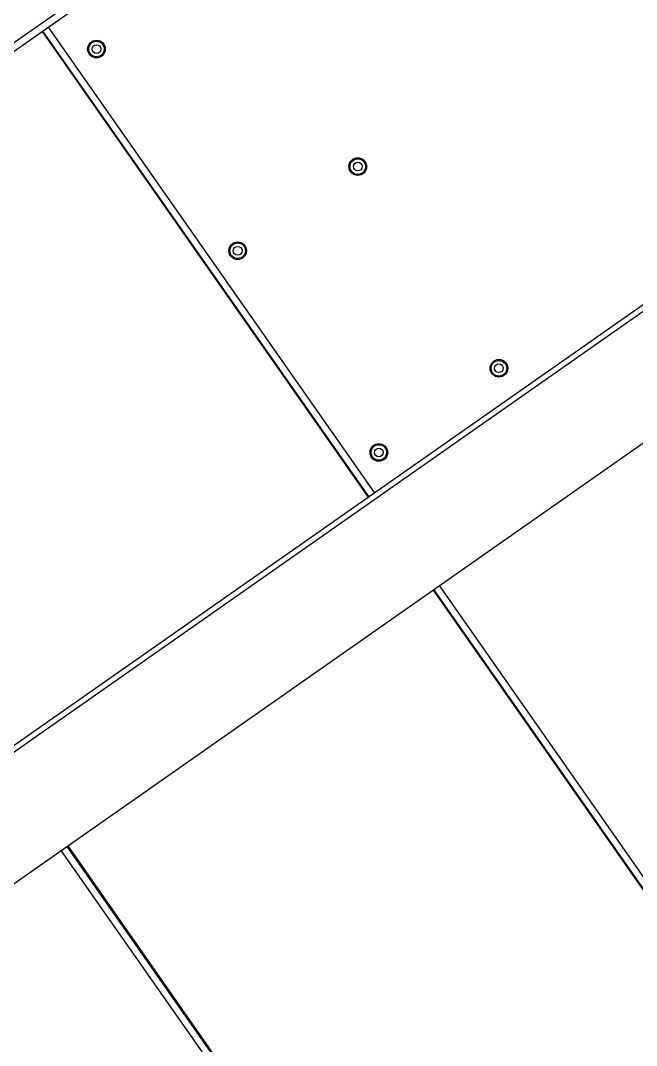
# Model space of a CAD drawing. Header units: millimetres. Extents: x 152904052 to 153933663, y 538271515 to 539240469.
# Drawn here: x 153334323 to 153334676, y 538933394 to 538933981 of the extents above; entities that cross this region are included whole.
import ezdxf

# ---------------------------------------------------------------- set-up
doc = ezdxf.new("R2010")
doc.units = ezdxf.units.MM
doc.layers.add('POWR', color=5, linetype='Continuous')

msp = doc.modelspace()

# ---------------------------------------------------------------- linework, layer by layer
at = {"layer": 'POWR', "color": 7}
for p, q in [((153334675.52, 538934217.81), (153332879.94, 538932960.53)), ((153334648.38, 538934193.8), (153333802.61, 538933601.58)), ((153334525.59, 538933710.58), (153334338.95, 538933977.13)), ((153334335.26, 538933974.55), (153334521.9, 538933708)), ((153334522.31, 538933708.29), (153334335.67, 538933974.84)), ((153333989.66, 538933335.32), (153334834.21, 538933926.67)), ((153333991.44, 538933332.78), (153334835.98, 538933924.14)), ((153334026.94, 538933282.07), (153334871.49, 538933873.43)), ((153334559.19, 538933654.75), (153334805.59, 538933302.85)), ((153334806, 538933303.13), (153334559.6, 538933655.04)), ((153334809.28, 538933305.43), (153334562.87, 538933657.33)), ((153334592.62, 538933153.72), (153334346.21, 538933505.62)), ((153334595.89, 538933156.01), (153334349.48, 538933507.92)), ((153334349.89, 538933508.21), (153334596.3, 538933156.3))]:
    msp.add_line(p, q, dxfattribs=at)
for centre, radius in [((153334366.35, 538933964.58), 5.06), ((153334366.35, 538933964.58), 4.44), ((153334366.35, 538933964.58), 2.5), ((153334516.04, 538933897.26), 5.06), ((153334516.04, 538933897.26), 4.44), ((153334516.04, 538933897.26), 2.5), ((153334447.23, 538933849.08), 5.06), ((153334447.23, 538933849.08), 4.44), ((153334447.23, 538933849.08), 2.5), ((153334596.91, 538933781.76), 5.06), ((153334596.91, 538933781.76), 4.44), ((153334596.91, 538933781.76), 2.5), ((153334528.1, 538933733.58), 5.06), ((153334528.1, 538933733.58), 4.44), ((153334528.1, 538933733.58), 2.5)]:
    msp.add_circle(centre, radius, dxfattribs=at)

doc.saveas('drawing.dxf')
